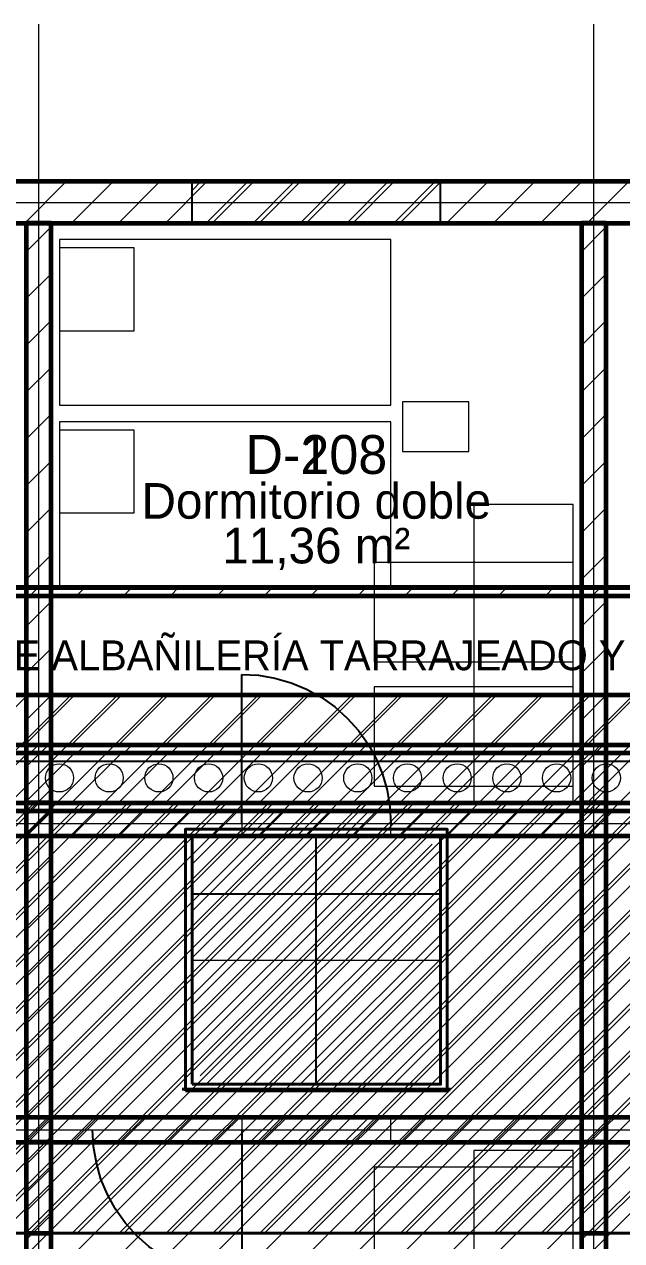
# Model space of a CAD drawing. Header units: metres. Extents: x -8 to 108, y -41 to 108.
# Drawn here: x 10.14 to 13.74, y 3.21 to 10.55 of the extents above; entities that cross this region are included whole.
import ezdxf
from ezdxf.enums import TextEntityAlignment as Align

# ---------------------------------------------------------------- set-up
doc = ezdxf.new("R2010")
doc.units = ezdxf.units.M
for name, color, linetype, lineweight in [('carpinteria', 7, 'CONTINUOUS', 25), ('eje', 7, 'CONTINUOUS', 13), ('fondo', 7, 'CONTINUOUS', 5), ('hatch', 7, 'CONTINUOUS', 9), ('hatch-2', 7, 'CONTINUOUS', 9), ('hormigon', 7, 'CONTINUOUS', 30), ('marco-fino', 7, 'CONTINUOUS', 25), ('marco-medio', 7, 'CONTINUOUS', 40), ('mobiliario', 7, 'CONTINUOUS', 18), ('muro-corte', 7, 'CONTINUOUS', 60), ('muro-fill', 7, 'CONTINUOUS', 25), ('muro-visto', 7, 'CONTINUOUS', 35), ('sombra', 7, 'CONTINUOUS', 5), ('tabique-fill', 7, 'CONTINUOUS', 30), ('texto', 7, 'CONTINUOUS', 5), ('texto-suave', 7, 'CONTINUOUS', 5), ('vidrio', 7, 'CONTINUOUS', 18)]:
    doc.layers.add(name, color=color, linetype=linetype, lineweight=lineweight)

msp = doc.modelspace()

# ---------------------------------------------------------------- linework, layer by layer
at = {"layer": 'carpinteria'}
for p, q in [((11.15, 9.6), (12.65, 9.6)), ((11.15, 9.35), (11.15, 9.6)), ((11.15, 9.6), (12.65, 9.6)), ((11.15, 9.35), (11.15, 9.6)), ((12.65, 9.35), (12.65, 9.6)), ((12.65, 9.35), (12.65, 9.6)), ((11.15, 9.35), (12.65, 9.35)), ((11.15, 9.35), (12.65, 9.35)), ((11.45, 5.725), (11.45, 6.625)), ((11.45, 5.725), (11.45, 6.625)), ((11.45, 5.725), (11.45, 5.725)), ((11.45, 5.725), (11.45, 5.725)), ((11.17, 5.65), (12.63, 5.65)), ((11.9, 4.15), (11.9, 5.65)), ((11.9, 4.15), (11.9, 5.65)), ((11.9, 4.15), (11.9, 5.65)), ((11.15, 5.3), (12.65, 5.3)), ((11.15, 5.3), (12.65, 5.3)), ((11.17, 4.15), (12.63, 4.15)), ((11.45, 3.875), (11.45, 2.975)), ((11.45, 3.875), (11.45, 3.875)), ((11.45, 3.875), (11.45, 2.975)), ((11.45, 3.875), (11.45, 3.875))]:
    msp.add_line(p, q, dxfattribs=at)
for points in [[(11.45, 6.625), (11.5508, 6.6193), (11.6503, 6.6024), (11.7473, 6.5745), (11.8405, 6.5359), (11.9288, 6.4871), (12.0111, 6.4286), (12.0864, 6.3614), (12.1536, 6.2861), (12.2121, 6.2038), (12.2609, 6.1155), (12.2995, 6.0223), (12.3274, 5.9253), (12.3443, 5.8258), (12.35, 5.725)], [(11.45, 6.625), (11.5508, 6.6193), (11.6503, 6.6024), (11.7473, 6.5745), (11.8405, 6.5359), (11.9288, 6.4871), (12.0111, 6.4286), (12.0864, 6.3614), (12.1536, 6.2861), (12.2121, 6.2038), (12.2609, 6.1155), (12.2995, 6.0223), (12.3274, 5.9253), (12.3443, 5.8258), (12.35, 5.725)], [(11.45, 2.975), (11.3492, 2.9807), (11.2497, 2.9976), (11.1527, 3.0255), (11.0595, 3.0641), (10.9712, 3.1129), (10.8889, 3.1714), (10.8136, 3.2386), (10.7464, 3.3139), (10.6879, 3.3962), (10.6391, 3.4845), (10.6005, 3.5777), (10.5726, 3.6747), (10.5557, 3.7742), (10.55, 3.875)], [(11.45, 2.975), (11.3492, 2.9807), (11.2497, 2.9976), (11.1527, 3.0255), (11.0595, 3.0641), (10.9712, 3.1129), (10.8889, 3.1714), (10.8136, 3.2386), (10.7464, 3.3139), (10.6879, 3.3962), (10.6391, 3.4845), (10.6005, 3.5777), (10.5726, 3.6747), (10.5557, 3.7742), (10.55, 3.875)]]:
    msp.add_lwpolyline(points, dxfattribs=at)
msp.add_lwpolyline([(11.15, 4.15), (12.65, 4.15), (12.65, 5.65), (11.15, 5.65)], close=True, dxfattribs=at)
msp.add_lwpolyline([(11.15, 4.15), (12.65, 4.15), (12.65, 5.65), (11.15, 5.65)], close=True, dxfattribs=at)
at = {"layer": 'eje'}
for p, q in [((10.225, -0.95), (10.225, 10.55)), ((10.225, -0.95), (10.225, 10.55)), ((13.575, -0.95), (13.575, 10.55)), ((13.575, -0.95), (13.575, 10.55)), ((-0.95, 9.475), (24.95, 9.475)), ((-0.95, 9.475), (24.95, 9.475)), ((-0.95, 5.725), (24.95, 5.725)), ((-0.95, 5.725), (24.95, 5.725)), ((-0.95, 3.875), (24.95, 3.875)), ((-0.95, 3.875), (24.95, 3.875))]:
    msp.add_line(p, q, dxfattribs=at)
at = {"layer": 'fondo'}
for points in [[(11.15, 9.35), (12.65, 9.35), (12.65, 9.6), (11.15, 9.6)], [(11.15, 9.35), (12.65, 9.35), (12.65, 9.6), (11.15, 9.6)], [(11.45, 5.65), (12.35, 5.65), (12.35, 5.8), (11.45, 5.8)], [(11.45, 5.65), (12.35, 5.65), (12.35, 5.8), (11.45, 5.8)], [(11.15, 4.15), (12.65, 4.15), (12.65, 5.65), (11.15, 5.65)], [(11.15, 4.15), (12.65, 4.15), (12.65, 5.65), (11.15, 5.65)], [(11.15, 4.15), (12.65, 4.15), (12.65, 5.65), (11.15, 5.65)], [(11.45, 3.8), (12.35, 3.8), (12.35, 3.95), (11.45, 3.95)], [(11.45, 3.8), (12.35, 3.8), (12.35, 3.95), (11.45, 3.95)]]:
    msp.add_lwpolyline(points, close=True, dxfattribs=at)
at = {"layer": 'hatch'}
for p, q in [((10.1407, 9.35), (10.3907, 9.6)), ((10.1407, 9.35), (10.3907, 9.6)), ((10.4235, 9.35), (10.6735, 9.6)), ((10.4235, 9.35), (10.6735, 9.6)), ((10.7064, 9.35), (10.9564, 9.6)), ((10.7064, 9.35), (10.9564, 9.6)), ((10.9892, 9.35), (11.2392, 9.6)), ((10.9892, 9.35), (11.2392, 9.6)), ((11.15, 9.5471), (11.2029, 9.6)), ((11.15, 9.5471), (11.2029, 9.6)), ((11.2358, 9.35), (11.4858, 9.6)), ((11.2358, 9.35), (11.4858, 9.6)), ((11.2721, 9.35), (11.5221, 9.6)), ((11.2721, 9.35), (11.5221, 9.6)), ((11.5186, 9.35), (11.7686, 9.6)), ((11.5186, 9.35), (11.7686, 9.6)), ((11.5549, 9.35), (11.8049, 9.6)), ((11.5549, 9.35), (11.8049, 9.6)), ((11.8015, 9.35), (12.0515, 9.6)), ((11.8015, 9.35), (12.0515, 9.6)), ((11.8378, 9.35), (12.0878, 9.6)), ((11.8378, 9.35), (12.0878, 9.6)), ((12.0843, 9.35), (12.3343, 9.6)), ((12.0843, 9.35), (12.3343, 9.6)), ((12.1206, 9.35), (12.3706, 9.6)), ((12.1206, 9.35), (12.3706, 9.6)), ((12.3672, 9.35), (12.6172, 9.6)), ((12.3672, 9.35), (12.6172, 9.6)), ((12.4034, 9.35), (12.6534, 9.6)), ((12.4034, 9.35), (12.6534, 9.6)), ((12.6863, 9.35), (12.9363, 9.6)), ((12.6863, 9.35), (12.9363, 9.6)), ((12.9691, 9.35), (13.2191, 9.6)), ((12.9691, 9.35), (13.2191, 9.6)), ((13.252, 9.35), (13.502, 9.6)), ((13.252, 9.35), (13.502, 9.6)), ((13.5348, 9.35), (13.7848, 9.6)), ((13.5348, 9.35), (13.7848, 9.6)), ((10.15, 9.177), (10.3, 9.327)), ((10.15, 9.177), (10.3, 9.327)), ((13.5, 9.177), (13.65, 9.327)), ((13.5, 9.177), (13.65, 9.327)), ((10.15, 8.8941), (10.3, 9.0441)), ((10.15, 8.8941), (10.3, 9.0441)), ((13.5, 8.8941), (13.65, 9.0441)), ((13.5, 8.8941), (13.65, 9.0441)), ((10.15, 8.6113), (10.3, 8.7613)), ((10.15, 8.6113), (10.3, 8.7613)), ((13.5, 8.6113), (13.65, 8.7613)), ((13.5, 8.6113), (13.65, 8.7613)), ((10.15, 8.3284), (10.3, 8.4784)), ((10.15, 8.3284), (10.3, 8.4784)), ((13.5, 8.3284), (13.65, 8.4784)), ((13.5, 8.3284), (13.65, 8.4784)), ((10.15, 8.0456), (10.3, 8.1956)), ((10.15, 8.0456), (10.3, 8.1956)), ((13.5, 8.0456), (13.65, 8.1956)), ((13.5, 8.0456), (13.65, 8.1956)), ((10.15, 7.7627), (10.3, 7.9127)), ((10.15, 7.7627), (10.3, 7.9127)), ((13.5, 7.7627), (13.65, 7.9127)), ((13.5, 7.7627), (13.65, 7.9127)), ((10.15, 7.4799), (10.3, 7.6299)), ((10.15, 7.4799), (10.3, 7.6299)), ((13.5, 7.4799), (13.65, 7.6299)), ((13.5, 7.4799), (13.65, 7.6299)), ((10.15, 7.1971), (10.3, 7.3471)), ((10.15, 7.1971), (10.3, 7.3471)), ((13.5, 7.1971), (13.65, 7.3471)), ((13.5, 7.1971), (13.65, 7.3471)), ((10.1707, 7.1), (10.2207, 7.15)), ((10.1707, 7.1), (10.2207, 7.15)), ((10.4535, 7.1), (10.5035, 7.15)), ((10.4535, 7.1), (10.5035, 7.15)), ((10.7364, 7.1), (10.7864, 7.15)), ((10.7364, 7.1), (10.7864, 7.15)), ((11.0192, 7.1), (11.0692, 7.15)), ((11.0192, 7.1), (11.0692, 7.15)), ((11.3021, 7.1), (11.3521, 7.15)), ((11.3021, 7.1), (11.3521, 7.15)), ((11.5849, 7.1), (11.6349, 7.15)), ((11.5849, 7.1), (11.6349, 7.15)), ((11.8678, 7.1), (11.9178, 7.15)), ((11.8678, 7.1), (11.9178, 7.15)), ((12.1506, 7.1), (12.2006, 7.15)), ((12.1506, 7.1), (12.2006, 7.15)), ((12.4334, 7.1), (12.4834, 7.15)), ((12.4334, 7.1), (12.4834, 7.15)), ((12.7163, 7.1), (12.7663, 7.15)), ((12.7163, 7.1), (12.7663, 7.15)), ((12.9991, 7.1), (13.0491, 7.15)), ((12.9991, 7.1), (13.0491, 7.15)), ((13.282, 7.1), (13.332, 7.15)), ((13.282, 7.1), (13.332, 7.15)), ((13.5648, 7.1), (13.6148, 7.15)), ((13.5648, 7.1), (13.6148, 7.15)), ((10.15, 6.9142), (10.3, 7.0642)), ((10.15, 6.9142), (10.3, 7.0642)), ((13.5, 6.9142), (13.65, 7.0642)), ((13.5, 6.9142), (13.65, 7.0642)), ((10.15, 6.6314), (10.3, 6.7814)), ((10.15, 6.6314), (10.3, 6.7814)), ((13.5, 6.6314), (13.65, 6.7814)), ((13.5, 6.6314), (13.65, 6.7814)), ((3.9182, 0), (10.4182, 6.5)), ((3.9182, 0), (10.4182, 6.5)), ((4.201, 0), (10.701, 6.5)), ((4.201, 0), (10.701, 6.5)), ((4.4839, 0), (10.9839, 6.5)), ((4.4839, 0), (10.9839, 6.5)), ((4.7667, 0), (11.2667, 6.5)), ((4.7667, 0), (11.2667, 6.5)), ((5.0495, 0), (11.5495, 6.5)), ((5.0495, 0), (11.5495, 6.5)), ((5.3324, 0), (11.8324, 6.5)), ((5.3324, 0), (11.8324, 6.5)), ((5.6152, 0), (12.1152, 6.5)), ((5.6152, 0), (12.1152, 6.5)), ((5.8981, 0), (12.3981, 6.5)), ((5.8981, 0), (12.3981, 6.5)), ((6.1809, 0), (12.6809, 6.5)), ((6.1809, 0), (12.6809, 6.5)), ((6.4638, 0), (12.9638, 6.5)), ((6.4638, 0), (12.9638, 6.5)), ((6.7466, 0), (13.2466, 6.5)), ((6.7466, 0), (13.2466, 6.5)), ((7.0294, 0), (13.5294, 6.5)), ((7.0294, 0), (13.5294, 6.5)), ((7.3123, 0), (13.8123, 6.5)), ((7.3123, 0), (13.8123, 6.5)), ((7.5951, 0), (14.0951, 6.5)), ((7.5951, 0), (14.0951, 6.5)), ((7.878, 0), (14.378, 6.5)), ((7.878, 0), (14.378, 6.5)), ((8.1608, 0), (14.6608, 6.5)), ((8.1608, 0), (14.6608, 6.5)), ((8.4437, 0), (14.9437, 6.5)), ((8.4437, 0), (14.9437, 6.5)), ((8.7265, 0), (15.2265, 6.5)), ((8.7265, 0), (15.2265, 6.5)), ((9.0093, 0), (15.5093, 6.5)), ((9.0093, 0), (15.5093, 6.5)), ((9.2922, 0), (15.7922, 6.5)), ((9.2922, 0), (15.7922, 6.5)), ((9.575, 0), (16.075, 6.5)), ((9.575, 0), (16.075, 6.5)), ((9.8579, 0), (16.3579, 6.5)), ((9.8579, 6.2), (10.1579, 6.5)), ((9.8579, 0), (16.3579, 6.5)), ((9.8579, 6.2), (10.1579, 6.5)), ((10.1407, 0), (16.6407, 6.5)), ((10.1407, 6.2), (10.4407, 6.5)), ((10.1407, 0), (16.6407, 6.5)), ((10.1407, 6.2), (10.4407, 6.5)), ((10.15, 6.3485), (10.3, 6.4985)), ((10.15, 6.3485), (10.3, 6.4985)), ((10.4235, 0), (16.9235, 6.5)), ((10.4235, 6.2), (10.7235, 6.5)), ((10.4235, 0), (16.9235, 6.5)), ((10.4235, 6.2), (10.7235, 6.5)), ((10.7064, 6.2), (11.0064, 6.5)), ((10.7064, 6.2), (11.0064, 6.5)), ((10.9892, 6.2), (11.2892, 6.5)), ((10.9892, 6.2), (11.2892, 6.5)), ((11.2721, 6.2), (11.5721, 6.5)), ((11.2721, 6.2), (11.5721, 6.5)), ((11.5549, 6.2), (11.8549, 6.5)), ((11.5549, 6.2), (11.8549, 6.5)), ((11.8378, 6.2), (12.1378, 6.5)), ((11.8378, 6.2), (12.1378, 6.5)), ((12.1206, 6.2), (12.4206, 6.5)), ((12.1206, 6.2), (12.4206, 6.5)), ((12.4034, 6.2), (12.7034, 6.5)), ((12.4034, 6.2), (12.7034, 6.5)), ((12.6863, 6.2), (12.9863, 6.5)), ((12.6863, 6.2), (12.9863, 6.5)), ((12.9691, 6.2), (13.2691, 6.5)), ((12.9691, 6.2), (13.2691, 6.5)), ((13.252, 6.2), (13.552, 6.5)), ((13.252, 6.2), (13.552, 6.5)), ((13.5, 6.3485), (13.65, 6.4985)), ((13.5, 6.3485), (13.65, 6.4985)), ((13.5348, 6.2), (13.8348, 6.5)), ((13.5348, 6.2), (13.8348, 6.5)), ((10.15, 6.0657), (10.3, 6.2157)), ((10.15, 6.0657), (10.3, 6.2157)), ((10.1735, 6.15), (10.2235, 6.2)), ((10.4564, 6.15), (10.5064, 6.2)), ((10.7392, 6.15), (10.7892, 6.2)), ((11.0221, 6.15), (11.0721, 6.2)), ((11.3049, 6.15), (11.3549, 6.2)), ((11.5878, 6.15), (11.6378, 6.2)), ((11.8706, 6.15), (11.9206, 6.2)), ((12.1534, 6.15), (12.2034, 6.2)), ((12.4363, 6.15), (12.4863, 6.2)), ((12.7191, 6.15), (12.7691, 6.2)), ((13.002, 6.15), (13.052, 6.2)), ((13.2848, 6.15), (13.3348, 6.2)), ((13.5, 6.0657), (13.65, 6.2157)), ((13.5, 6.0657), (13.65, 6.2157)), ((13.5677, 6.15), (13.6177, 6.2)), ((9.8579, 5.85), (10.1579, 6.15)), ((10.1407, 5.85), (10.4407, 6.15)), ((10.4235, 5.85), (10.7235, 6.15)), ((10.7064, 5.85), (11.0064, 6.15)), ((10.9892, 5.85), (11.2892, 6.15)), ((11.2721, 5.85), (11.5721, 6.15)), ((11.5549, 5.85), (11.8549, 6.15)), ((11.8378, 5.85), (12.1378, 6.15)), ((12.1206, 5.85), (12.4206, 6.15)), ((12.4034, 5.85), (12.7034, 6.15)), ((12.6863, 5.85), (12.9863, 6.15)), ((12.9691, 5.85), (13.2691, 6.15)), ((13.252, 5.85), (13.552, 6.15)), ((13.5348, 5.85), (13.8348, 6.15)), ((10.15, 5.7828), (10.3, 5.9328)), ((10.15, 5.7828), (10.3, 5.9328)), ((13.5, 5.7828), (13.65, 5.9328)), ((13.5, 5.7828), (13.65, 5.9328)), ((7.599, 3.25), (10.199, 5.85)), ((7.628, 3.25), (10.228, 5.85)), ((7.8819, 3.25), (10.4819, 5.85)), ((7.9108, 3.25), (10.5108, 5.85)), ((8.1647, 3.25), (10.7647, 5.85)), ((8.1937, 3.25), (10.7937, 5.85)), ((8.4476, 3.25), (11.0476, 5.85)), ((8.4765, 3.25), (11.0765, 5.85)), ((8.7304, 3.25), (11.3304, 5.85)), ((8.7593, 3.25), (11.3593, 5.85)), ((9.0132, 3.25), (11.6132, 5.85)), ((9.0422, 3.25), (11.6422, 5.85)), ((9.2961, 3.25), (11.8961, 5.85)), ((9.325, 3.25), (11.925, 5.85)), ((9.5789, 3.25), (12.1789, 5.85)), ((9.6079, 3.25), (12.2079, 5.85)), ((9.8618, 3.25), (12.4618, 5.85)), ((9.8907, 3.25), (12.4907, 5.85)), ((10.1446, 3.25), (12.7446, 5.85)), ((10.1735, 3.25), (12.7735, 5.85)), ((10.4275, 3.25), (13.0275, 5.85)), ((10.4564, 3.25), (13.0564, 5.85)), ((10.7103, 3.25), (13.3103, 5.85)), ((10.7392, 3.25), (13.3392, 5.85)), ((10.9931, 3.25), (13.5931, 5.85)), ((11.0221, 3.25), (13.6221, 5.85)), ((11.276, 3.25), (13.876, 5.85)), ((11.3049, 3.25), (13.9049, 5.85)), ((11.5588, 3.25), (14.1588, 5.85)), ((11.5878, 3.25), (14.1878, 5.85)), ((11.8417, 3.25), (14.4417, 5.85)), ((11.8706, 3.25), (14.4706, 5.85)), ((12.1245, 3.25), (14.7245, 5.85)), ((12.1534, 3.25), (14.7534, 5.85)), ((12.4074, 3.25), (15.0074, 5.85)), ((12.4363, 3.25), (15.0363, 5.85)), ((12.6902, 3.25), (15.2902, 5.85)), ((12.7191, 3.25), (15.3191, 5.85)), ((12.973, 3.25), (15.573, 5.85)), ((13.002, 3.25), (15.602, 5.85)), ((13.2559, 3.25), (15.8559, 5.85)), ((13.2848, 3.25), (15.8848, 5.85)), ((13.5387, 3.25), (16.1387, 5.85)), ((13.5677, 3.25), (16.1677, 5.85)), ((10.1446, 5.65), (10.2946, 5.8)), ((10.1446, 5.65), (10.2946, 5.8)), ((10.15, 5.6456), (10.3, 5.7956)), ((10.4275, 5.65), (10.5775, 5.8)), ((10.4275, 5.65), (10.5775, 5.8)), ((10.7103, 5.65), (10.8603, 5.8)), ((10.7103, 5.65), (10.8603, 5.8)), ((10.9931, 5.65), (11.1431, 5.8)), ((10.9931, 5.65), (11.1431, 5.8)), ((11.276, 5.65), (11.426, 5.8)), ((11.276, 5.65), (11.426, 5.8)), ((11.5015, 5.65), (11.6515, 5.8)), ((11.5015, 5.65), (11.6515, 5.8)), ((11.5588, 5.65), (11.7088, 5.8)), ((11.5588, 5.65), (11.7088, 5.8)), ((11.7843, 5.65), (11.9343, 5.8)), ((11.7843, 5.65), (11.9343, 5.8)), ((11.8417, 5.65), (11.9917, 5.8)), ((11.8417, 5.65), (11.9917, 5.8)), ((12.0672, 5.65), (12.2172, 5.8)), ((12.0672, 5.65), (12.2172, 5.8)), ((12.1245, 5.65), (12.2745, 5.8)), ((12.1245, 5.65), (12.2745, 5.8)), ((12.4074, 5.65), (12.5574, 5.8)), ((12.4074, 5.65), (12.5574, 5.8)), ((12.6902, 5.65), (12.8402, 5.8)), ((12.6902, 5.65), (12.8402, 5.8)), ((12.973, 5.65), (13.123, 5.8)), ((12.973, 5.65), (13.123, 5.8)), ((13.2559, 5.65), (13.4059, 5.8)), ((13.2559, 5.65), (13.4059, 5.8)), ((13.5, 5.6456), (13.65, 5.7956)), ((13.5387, 5.65), (13.6887, 5.8)), ((13.5387, 5.65), (13.6887, 5.8)), ((11.15, 4.3471), (12.4529, 5.65)), ((11.15, 4.6299), (12.1701, 5.65)), ((11.15, 4.9127), (11.8873, 5.65)), ((11.15, 5.1956), (11.6044, 5.65)), ((11.15, 5.4784), (11.3216, 5.65)), ((11.15, 4.3471), (12.4529, 5.65)), ((11.15, 4.6299), (12.1701, 5.65)), ((11.15, 4.9127), (11.8873, 5.65)), ((11.15, 5.1956), (11.6044, 5.65)), ((11.15, 5.4784), (11.3216, 5.65)), ((11.15, 4.3471), (12.4529, 5.65)), ((11.15, 4.6299), (12.1701, 5.65)), ((11.15, 4.9127), (11.8873, 5.65)), ((11.15, 5.1956), (11.6044, 5.65)), ((11.15, 5.4784), (11.3216, 5.65)), ((10.15, 5.3627), (10.3, 5.5127)), ((11.2358, 4.15), (12.65, 5.5642)), ((11.2358, 4.15), (12.65, 5.5642)), ((11.2358, 4.15), (12.65, 5.5642)), ((13.5, 5.3627), (13.65, 5.5127)), ((10.15, 5.0799), (10.3, 5.2299)), ((11.5186, 4.15), (12.65, 5.2814)), ((11.5186, 4.15), (12.65, 5.2814)), ((11.5186, 4.15), (12.65, 5.2814)), ((13.5, 5.0799), (13.65, 5.2299)), ((11.8015, 4.15), (12.65, 4.9985)), ((11.8015, 4.15), (12.65, 4.9985)), ((11.8015, 4.15), (12.65, 4.9985)), ((10.15, 4.7971), (10.3, 4.9471)), ((13.5, 4.7971), (13.65, 4.9471)), ((12.0843, 4.15), (12.65, 4.7157)), ((12.0843, 4.15), (12.65, 4.7157)), ((12.0843, 4.15), (12.65, 4.7157)), ((10.15, 4.5142), (10.3, 4.6642)), ((13.5, 4.5142), (13.65, 4.6642)), ((12.3672, 4.15), (12.65, 4.4328)), ((12.3672, 4.15), (12.65, 4.4328)), ((12.3672, 4.15), (12.65, 4.4328)), ((10.15, 4.2314), (10.3, 4.3814)), ((13.5, 4.2314), (13.65, 4.3814)), ((10.15, 3.9485), (10.3, 4.0985)), ((13.5, 3.9485), (13.65, 4.0985)), ((10.1446, 3.8), (10.2946, 3.95)), ((10.1446, 3.8), (10.2946, 3.95)), ((10.4275, 3.8), (10.5775, 3.95)), ((10.4275, 3.8), (10.5775, 3.95)), ((10.7103, 3.8), (10.8603, 3.95)), ((10.7103, 3.8), (10.8603, 3.95)), ((10.9931, 3.8), (11.1431, 3.95)), ((10.9931, 3.8), (11.1431, 3.95)), ((11.276, 3.8), (11.426, 3.95)), ((11.276, 3.8), (11.426, 3.95)), ((11.5015, 3.8), (11.6515, 3.95)), ((11.5015, 3.8), (11.6515, 3.95)), ((11.5588, 3.8), (11.7088, 3.95)), ((11.5588, 3.8), (11.7088, 3.95)), ((11.7843, 3.8), (11.9343, 3.95)), ((11.7843, 3.8), (11.9343, 3.95)), ((11.8417, 3.8), (11.9917, 3.95)), ((11.8417, 3.8), (11.9917, 3.95)), ((12.0672, 3.8), (12.2172, 3.95)), ((12.0672, 3.8), (12.2172, 3.95)), ((12.1245, 3.8), (12.2745, 3.95)), ((12.1245, 3.8), (12.2745, 3.95)), ((12.4074, 3.8), (12.5574, 3.95)), ((12.4074, 3.8), (12.5574, 3.95)), ((12.6902, 3.8), (12.8402, 3.95)), ((12.6902, 3.8), (12.8402, 3.95)), ((12.973, 3.8), (13.123, 3.95)), ((12.973, 3.8), (13.123, 3.95)), ((13.2559, 3.8), (13.4059, 3.95)), ((13.2559, 3.8), (13.4059, 3.95)), ((13.5387, 3.8), (13.6887, 3.95)), ((13.5387, 3.8), (13.6887, 3.95)), ((10.15, 3.6657), (10.3, 3.8157)), ((10.15, 3.777), (10.173, 3.8)), ((10.15, 3.777), (10.173, 3.8)), ((13.5, 3.6657), (13.65, 3.8157)), ((13.5, 3.777), (13.523, 3.8)), ((13.5, 3.777), (13.523, 3.8)), ((10.15, 3.4941), (10.3, 3.6441)), ((10.15, 3.4941), (10.3, 3.6441)), ((13.5, 3.4941), (13.65, 3.6441)), ((13.5, 3.4941), (13.65, 3.6441)), ((10.15, 3.3828), (10.3, 3.5328)), ((13.5, 3.3828), (13.65, 3.5328)), ((10.15, 3.2113), (10.3, 3.3613)), ((10.15, 3.2113), (10.3, 3.3613)), ((13.5, 3.2113), (13.65, 3.3613)), ((13.5, 3.2113), (13.65, 3.3613))]:
    msp.add_line(p, q, dxfattribs=at)
at = {"layer": 'hatch-2'}
for centre in [(10.35, 6), (10.65, 6), (10.95, 6), (11.25, 6), (11.55, 6), (11.85, 6), (12.15, 6), (12.45, 6), (12.75, 6), (13.05, 6), (13.35, 6), (13.65, 6)]:
    msp.add_circle(centre, 0.085, dxfattribs=at)
at = {"layer": 'hormigon'}
for points in [[(-0.03, 7.1), (24.03, 7.1), (24.03, 7.15), (-0.03, 7.15)], [(-0.03, 7.1), (24.03, 7.1), (24.03, 7.15), (-0.03, 7.15)], [(0, 6.2), (24, 6.2), (24, 6.5), (0, 6.5)], [(0, 6.2), (24, 6.2), (24, 6.5), (0, 6.5)], [(0.25, 6.15), (23.75, 6.15), (23.75, 6.2), (0.25, 6.2)], [(0, 5.85), (24, 5.85), (24, 6.15), (0, 6.15)]]:
    msp.add_lwpolyline(points, close=True, dxfattribs=at)
at = {"layer": 'marco-fino'}
for p, q in [((0, 6.2), (24, 6.2)), ((0, 6.2), (24, 6.2)), ((0, 6.1), (24, 6.1))]:
    msp.add_line(p, q, dxfattribs=at)
for points in [[(0.25, 3.25), (16.65, 3.25), (16.65, 5.85), (0.25, 5.85)], [(0.25, 3.25), (23.75, 3.25), (23.75, 5.85), (0.25, 5.85)]]:
    msp.add_lwpolyline(points, close=True, dxfattribs=at)
at = {"layer": 'marco-medio'}
for p, q in [((11.09, 4.12), (12.71, 4.12)), ((11.09, 4.12), (12.71, 4.12)), ((0.25, 3.25), (23.75, 3.25))]:
    msp.add_line(p, q, dxfattribs=at)
for points in [[(11.11, 4.11), (12.69, 4.11), (12.69, 5.69), (11.11, 5.69)], [(11.11, 4.11), (12.69, 4.11), (12.69, 5.69), (11.11, 5.69)], [(11.15, 4.15), (12.65, 4.15), (12.65, 5.65), (11.15, 5.65)]]:
    msp.add_lwpolyline(points, close=True, dxfattribs=at)
at = {"layer": 'mobiliario'}
for points in [[(10.35, 8.25), (12.35, 8.25), (12.35, 9.25), (10.35, 9.25)], [(10.35, 8.25), (12.35, 8.25), (12.35, 9.25), (10.35, 9.25)], [(10.35, 8.7), (10.8, 8.7), (10.8, 9.2), (10.35, 9.2)], [(10.35, 8.7), (10.8, 8.7), (10.8, 9.2), (10.35, 9.2)], [(12.42, 7.97), (12.82, 7.97), (12.82, 8.27), (12.42, 8.27)], [(12.42, 7.97), (12.82, 7.97), (12.82, 8.27), (12.42, 8.27)], [(10.35, 7.15), (12.35, 7.15), (12.35, 8.15), (10.35, 8.15)], [(10.35, 7.15), (12.35, 7.15), (12.35, 8.15), (10.35, 8.15)], [(10.35, 7.6), (10.8, 7.6), (10.8, 8.1), (10.35, 8.1)], [(10.35, 7.6), (10.8, 7.6), (10.8, 8.1), (10.35, 8.1)], [(12.85, 5.85), (13.45, 5.85), (13.45, 7.65), (12.85, 7.65)], [(12.85, 5.85), (13.45, 5.85), (13.45, 7.65), (12.85, 7.65)], [(12.25, 6.7), (13.45, 6.7), (13.45, 7.3), (12.25, 7.3)], [(12.25, 6.7), (13.45, 6.7), (13.45, 7.3), (12.25, 7.3)], [(12.25, 5.95), (13.45, 5.95), (13.45, 6.55), (12.25, 6.55)], [(12.25, 5.95), (13.45, 5.95), (13.45, 6.55), (12.25, 6.55)], [(12.85, 1.95), (13.45, 1.95), (13.45, 3.75), (12.85, 3.75)], [(12.85, 1.95), (13.45, 1.95), (13.45, 3.75), (12.85, 3.75)], [(12.25, 3.05), (13.45, 3.05), (13.45, 3.65), (12.25, 3.65)], [(12.25, 3.05), (13.45, 3.05), (13.45, 3.65), (12.25, 3.65)]]:
    msp.add_lwpolyline(points, close=True, dxfattribs=at)
at = {"layer": 'muro-corte'}
msp.add_line((0, 7.15), (24, 7.15), dxfattribs=at)
msp.add_line((0, 7.15), (24, 7.15), dxfattribs=at)
for points in [[(0, 9.35), (24, 9.35), (24, 9.6), (0, 9.6)], [(0, 9.35), (24, 9.35), (24, 9.6), (0, 9.6)], [(10.15, 5.65), (10.3, 5.65), (10.3, 9.35), (10.15, 9.35)], [(10.15, 5.65), (10.3, 5.65), (10.3, 9.35), (10.15, 9.35)], [(13.5, 5.65), (13.65, 5.65), (13.65, 9.35), (13.5, 9.35)], [(13.5, 5.65), (13.65, 5.65), (13.65, 9.35), (13.5, 9.35)], [(-0.03, 7.1), (24.03, 7.1), (24.03, 7.15), (-0.03, 7.15)], [(-0.03, 7.1), (24.03, 7.1), (24.03, 7.15), (-0.03, 7.15)], [(0, 6.2), (24, 6.2), (24, 6.5), (0, 6.5)], [(0, 6.2), (24, 6.2), (24, 6.5), (0, 6.5)], [(0, 5.85), (24, 5.85), (24, 6.15), (0, 6.15)], [(10.15, 3.25), (10.3, 3.25), (10.3, 5.85), (10.15, 5.85)], [(13.5, 3.25), (13.65, 3.25), (13.65, 5.85), (13.5, 5.85)], [(0.25, 5.65), (16.65, 5.65), (16.65, 5.8), (0.25, 5.8)], [(0.25, 5.65), (16.65, 5.65), (16.65, 5.8), (0.25, 5.8)], [(0.25, 3.8), (16.65, 3.8), (16.65, 3.95), (0.25, 3.95)], [(0.25, 3.8), (16.65, 3.8), (16.65, 3.95), (0.25, 3.95)], [(10.15, 0.25), (10.3, 0.25), (10.3, 3.8), (10.15, 3.8)], [(10.15, 0.25), (10.3, 0.25), (10.3, 3.8), (10.15, 3.8)], [(13.5, 0.25), (13.65, 0.25), (13.65, 3.8), (13.5, 3.8)], [(13.5, 0.25), (13.65, 0.25), (13.65, 3.8), (13.5, 3.8)]]:
    msp.add_lwpolyline(points, close=True, dxfattribs=at)
at = {"layer": 'muro-fill'}
msp.add_lwpolyline([(0, 9.35), (24, 9.35), (24, 9.6), (0, 9.6)], close=True, dxfattribs=at)
msp.add_lwpolyline([(0, 9.35), (24, 9.35), (24, 9.6), (0, 9.6)], close=True, dxfattribs=at)
at = {"layer": 'muro-visto'}
msp.add_lwpolyline([(0, 0), (24, 0), (24, 6.5), (0, 6.5)], close=True, dxfattribs=at)
msp.add_lwpolyline([(0, 0), (24, 0), (24, 6.5), (0, 6.5)], close=True, dxfattribs=at)
at = {"layer": 'sombra'}
for points in [[(0, 0), (24, 0), (24, 6.5), (0, 6.5)], [(0, 0), (24, 0), (24, 6.5), (0, 6.5)], [(0.25, 3.25), (16.65, 3.25), (16.65, 5.85), (0.25, 5.85)], [(0.25, 3.25), (23.75, 3.25), (23.75, 5.85), (0.25, 5.85)]]:
    msp.add_lwpolyline(points, close=True, dxfattribs=at)
at = {"layer": 'tabique-fill'}
for points in [[(10.15, 5.65), (10.3, 5.65), (10.3, 9.35), (10.15, 9.35)], [(10.15, 5.65), (10.3, 5.65), (10.3, 9.35), (10.15, 9.35)], [(13.5, 5.65), (13.65, 5.65), (13.65, 9.35), (13.5, 9.35)], [(13.5, 5.65), (13.65, 5.65), (13.65, 9.35), (13.5, 9.35)], [(10.15, 3.25), (10.3, 3.25), (10.3, 5.85), (10.15, 5.85)], [(13.5, 3.25), (13.65, 3.25), (13.65, 5.85), (13.5, 5.85)], [(0.25, 5.65), (16.65, 5.65), (16.65, 5.8), (0.25, 5.8)], [(0.25, 5.65), (16.65, 5.65), (16.65, 5.8), (0.25, 5.8)], [(0.25, 3.8), (16.65, 3.8), (16.65, 3.95), (0.25, 3.95)], [(0.25, 3.8), (16.65, 3.8), (16.65, 3.95), (0.25, 3.95)], [(10.15, 0.25), (10.3, 0.25), (10.3, 3.8), (10.15, 3.8)], [(10.15, 0.25), (10.3, 0.25), (10.3, 3.8), (10.15, 3.8)], [(13.5, 0.25), (13.65, 0.25), (13.65, 3.8), (13.5, 3.8)], [(13.5, 0.25), (13.65, 0.25), (13.65, 3.8), (13.5, 3.8)]]:
    msp.add_lwpolyline(points, close=True, dxfattribs=at)
at = {"layer": 'vidrio'}
for p, q in [((11.15, 9.475), (12.65, 9.475)), ((11.15, 9.475), (12.65, 9.475)), ((11.2, 4.2), (12.6, 5.6)), ((11.2, 4.2), (12.6, 5.6)), ((11.15, 4.9), (12.65, 4.9))]:
    msp.add_line(p, q, dxfattribs=at)

# ---------------------------------------------------------------- texts
at = {"layer": 'texto'}
for s, height, p in [('D-108', 0.235, (11.9, 7.835)), ('D-208', 0.235, (11.9, 7.835)), ('Dormitorio doble', 0.215, (11.9, 7.565)), ('Dormitorio doble', 0.215, (11.9, 7.565))]:
    msp.add_text(s, height=height, dxfattribs=at).set_placement(p, align=Align.CENTER)
at = {"layer": 'texto-suave'}
for s, height, p in [('11,36 m²', 0.215, (11.9, 7.295)), ('11,36 m²', 0.215, (11.9, 7.295)), ('MURO DE ALBAÑILERÍA TARRAJEADO Y PINTADO', 0.18, (12, 6.65)), ('MURO DE ALBAÑILERÍA TARRAJEADO Y PINTADO', 0.18, (12, 6.65))]:
    msp.add_text(s, height=height, dxfattribs=at).set_placement(p, align=Align.CENTER)

doc.saveas('drawing.dxf')
